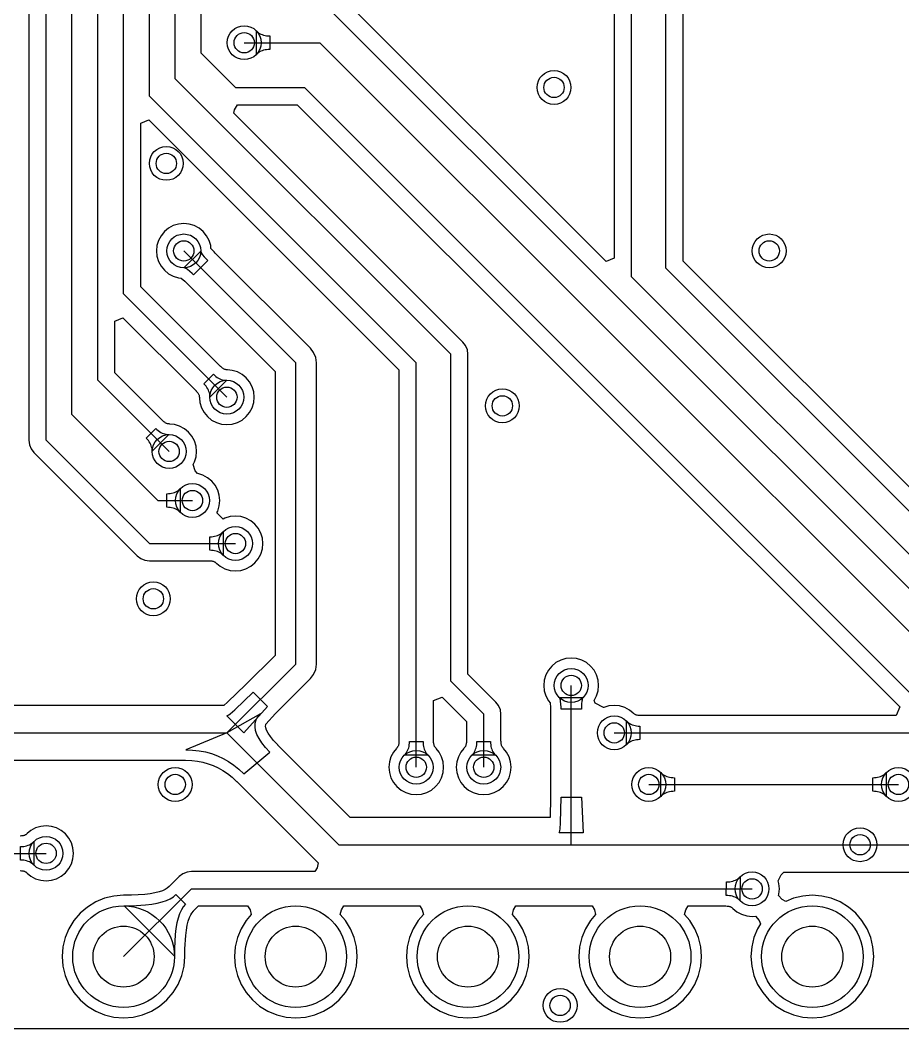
# Model space of a CAD drawing. Extents: x -55.7 to 0, y 0.2 to 22.7.
# Drawn here: x -33.27 to -20.26, y 0.2 to 15.09 of the extents above; entities that cross this region are included whole.
import ezdxf

# ---------------------------------------------------------------- set-up
doc = ezdxf.new("R2010")
doc.units = 0
doc.layers.get('0').update_dxf_attribs({"linetype": 'CONTINUOUS'})
for name, color, linetype in [('BOTTOMLAYER', 5, 'CONTINUOUS'), ('PADHOLELAYER', 156, 'CONTINUOUS'), ('VIAHOLELAYER', 16, 'CONTINUOUS')]:
    doc.layers.add(name, color=color, linetype=linetype)

# ---------------------------------------------------------------- blocks, each defined once
blk = doc.blocks.new('HDR1X16_24')
at = {"layer": 'BOTTOMLAYER'}
for centre in [(12.7, 0), (15.24, 0), (17.78, 0), (20.32, 0), (22.86, 0)]:
    blk.add_circle(centre, 0.75, dxfattribs=at)
at = {"layer": 'PADHOLELAYER'}
for centre in [(12.7, 0), (15.24, 0), (17.78, 0), (20.32, 0), (22.86, 0)]:
    blk.add_circle(centre, 0.45, dxfattribs=at)

msp = doc.modelspace()

# ---------------------------------------------------------------- linework, layer by layer
at = {"layer": 'BOTTOMLAYER'}
for p, q in [((-24.257, 11.303), (-24.257, 17.78)), ((-24.512, 17.393), (-24.512, 11.576)), ((-23.749, 11.43), (-23.749, 17.272)), ((-33.148, 17.018), (-33.148, 8.89)), ((-32.893, 8.89), (-32.893, 17.018)), ((-23.494, 11.535), (-23.494, 16.885)), ((-32.512, 9.271), (-32.512, 16.764)), ((-32.131, 9.779), (-32.131, 16.51)), ((-31.75, 11.049), (-31.75, 16.256)), ((-31.369, 13.97), (-31.369, 16.129)), ((-30.988, 14.224), (-30.988, 16.002)), ((-30.607, 14.605), (-30.607, 15.885)), ((-24.629, 11.527), (-28.776, 15.674)), ((-28.956, 15.494), (-19.304, 5.842)), ((-29.791, 14.582), (-29.791, 14.932)), ((-29.791, 14.932), (-29.776, 14.918)), ((-29.776, 14.918), (-29.76, 14.905)), ((-29.76, 14.905), (-29.742, 14.894)), ((-29.742, 14.894), (-29.724, 14.884)), ((-29.97, 14.757), (-28.854, 14.757)), ((-29.724, 14.884), (-29.704, 14.876)), ((-29.704, 14.876), (-29.684, 14.869)), ((-29.684, 14.869), (-29.662, 14.864)), ((-29.662, 14.864), (-29.639, 14.86)), ((-29.639, 14.86), (-29.616, 14.858)), ((-29.616, 14.858), (-29.591, 14.857)), ((-29.591, 14.857), (-29.591, 14.657)), ((-28.854, 14.757), (-19.558, 5.461)), ((-30.607, 14.605), (-30.099, 14.097)), ((-29.776, 14.597), (-29.791, 14.582)), ((-29.76, 14.609), (-29.776, 14.597)), ((-29.742, 14.621), (-29.76, 14.609)), ((-29.724, 14.63), (-29.742, 14.621)), ((-29.704, 14.639), (-29.724, 14.63)), ((-29.684, 14.645), (-29.704, 14.639)), ((-29.662, 14.651), (-29.684, 14.645)), ((-29.639, 14.654), (-29.662, 14.651)), ((-29.616, 14.657), (-29.639, 14.654)), ((-29.591, 14.657), (-29.616, 14.657)), ((-30.988, 14.224), (-26.924, 10.16)), ((-30.099, 14.097), (-29.083, 14.097)), ((-29.083, 14.097), (-20.066, 5.08)), ((-31.369, 13.97), (-27.432, 10.033)), ((-30.121, 13.717), (-30.113, 13.765)), ((-26.744, 10.34), (-30.121, 13.717)), ((-30.113, 13.765), (-30.067, 13.842)), ((-30.067, 13.842), (-29.188, 13.842)), ((-29.188, 13.842), (-20.3, 4.954)), ((-31.495, 13.57), (-31.378, 13.619)), ((-31.495, 11.154), (-31.495, 13.57)), ((-31.378, 13.619), (-27.687, 9.928)), ((-31.016, 12.058), (-31.086, 12.02)), ((-30.94, 12.081), (-31.016, 12.058)), ((-30.861, 12.088), (-30.94, 12.081)), ((-30.782, 12.081), (-30.861, 12.088)), ((-30.706, 12.058), (-30.782, 12.081)), ((-30.636, 12.02), (-30.706, 12.058)), ((-31.197, 11.909), (-31.235, 11.839)), ((-31.147, 11.97), (-31.197, 11.909)), ((-31.086, 12.02), (-31.147, 11.97)), ((-30.575, 11.97), (-30.636, 12.02)), ((-30.525, 11.909), (-30.575, 11.97)), ((-30.487, 11.839), (-30.525, 11.909)), ((-31.258, 11.763), (-31.265, 11.684)), ((-31.235, 11.839), (-31.258, 11.763)), ((-30.464, 11.763), (-30.487, 11.839)), ((-30.46, 11.722), (-30.464, 11.763)), ((-31.265, 11.684), (-31.258, 11.605)), ((-30.861, 11.684), (-29.21, 10.033)), ((-30.859, 11.434), (-30.611, 11.682)), ((-30.611, 11.682), (-30.61, 11.674)), ((-30.61, 11.674), (-30.607, 11.665)), ((-30.607, 11.665), (-30.602, 11.654)), ((-30.602, 11.654), (-30.595, 11.642)), ((-30.595, 11.642), (-30.585, 11.629)), ((-30.585, 11.629), (-30.56, 11.599)), ((-30.443, 11.701), (-30.46, 11.722)), ((-30.415, 11.67), (-30.443, 11.701)), ((-30.397, 11.651), (-30.415, 11.67)), ((-30.396, 11.65), (-30.397, 11.651)), ((-28.994, 10.249), (-30.396, 11.65)), ((-31.258, 11.605), (-31.235, 11.529)), ((-31.235, 11.529), (-31.197, 11.459)), ((-30.507, 11.543), (-30.72, 11.33)), ((-30.56, 11.599), (-30.527, 11.563)), ((-30.527, 11.563), (-30.507, 11.543)), ((-24.512, 11.576), (-24.629, 11.527)), ((-19.572, 7.613), (-23.494, 11.535)), ((-31.197, 11.459), (-31.147, 11.398)), ((-31.147, 11.398), (-31.086, 11.348)), ((-31.086, 11.348), (-31.016, 11.31)), ((-30.851, 11.433), (-30.859, 11.434)), ((-30.842, 11.43), (-30.851, 11.433)), ((-30.831, 11.425), (-30.842, 11.43)), ((-30.819, 11.418), (-30.831, 11.425)), ((-30.806, 11.408), (-30.819, 11.418)), ((-30.74, 11.35), (-30.806, 11.408)), ((-30.72, 11.33), (-30.74, 11.35)), ((-23.749, 11.43), (-18.923, 6.604)), ((-31.016, 11.31), (-30.94, 11.287)), ((-30.94, 11.287), (-30.9, 11.283)), ((-30.9, 11.283), (-30.845, 11.236)), ((-30.845, 11.236), (-30.828, 11.22)), ((-30.828, 11.22), (-30.827, 11.219)), ((-30.827, 11.219), (-29.515, 9.907)), ((-24.257, 11.303), (-19.177, 6.223)), ((-31.75, 11.049), (-30.226, 9.525)), ((-30.32, 9.979), (-31.495, 11.154)), ((-31.876, 10.649), (-31.759, 10.698)), ((-31.876, 9.884), (-31.876, 10.649)), ((-31.759, 10.698), (-30.68, 9.619)), ((-26.704, 10.287), (-26.744, 10.34)), ((-26.678, 10.226), (-26.704, 10.287)), ((-28.946, 10.186), (-28.994, 10.249)), ((-28.915, 10.112), (-28.946, 10.186)), ((-26.924, 5.334), (-26.924, 10.16)), ((-26.669, 10.16), (-26.678, 10.226)), ((-26.669, 5.439), (-26.669, 10.16)), ((-30.317, 9.977), (-30.32, 9.979)), ((-30.302, 9.963), (-30.317, 9.977)), ((-29.21, 5.588), (-29.21, 10.033)), ((-28.905, 10.033), (-28.915, 10.112)), ((-28.905, 5.588), (-28.905, 10.033)), ((-27.432, 4.064), (-27.432, 10.033)), ((-31.171, 9.179), (-31.876, 9.884)), ((-30.565, 9.722), (-30.423, 9.864)), ((-30.423, 9.864), (-30.405, 9.847)), ((-30.405, 9.847), (-30.387, 9.831)), ((-30.387, 9.831), (-30.368, 9.818)), ((-30.292, 9.955), (-30.302, 9.963)), ((-30.282, 9.948), (-30.292, 9.955)), ((-30.273, 9.942), (-30.282, 9.948)), ((-30.265, 9.938), (-30.273, 9.942)), ((-30.258, 9.935), (-30.265, 9.938)), ((-30.251, 9.933), (-30.258, 9.935)), ((-30.244, 9.932), (-30.251, 9.933)), ((-30.237, 9.931), (-30.244, 9.932)), ((-30.223, 9.93), (-30.237, 9.931)), ((-30.214, 9.928), (-30.223, 9.93)), ((-30.147, 9.922), (-30.214, 9.928)), ((-30.071, 9.899), (-30.147, 9.922)), ((-30.001, 9.861), (-30.071, 9.899)), ((-29.94, 9.811), (-30.001, 9.861)), ((-29.515, 9.907), (-29.515, 5.714)), ((-27.687, 9.928), (-27.687, 4.451)), ((-32.131, 9.779), (-31.077, 8.725)), ((-30.548, 9.704), (-30.565, 9.722)), ((-30.532, 9.686), (-30.548, 9.704)), ((-30.519, 9.667), (-30.532, 9.686)), ((-30.228, 9.775), (-30.476, 9.527)), ((-30.368, 9.818), (-30.349, 9.806)), ((-30.349, 9.806), (-30.33, 9.797)), ((-30.33, 9.797), (-30.31, 9.789)), ((-30.31, 9.789), (-30.29, 9.783)), ((-30.29, 9.783), (-30.27, 9.778)), ((-30.27, 9.778), (-30.249, 9.776)), ((-30.249, 9.776), (-30.228, 9.775)), ((-29.89, 9.75), (-29.94, 9.811)), ((-29.852, 9.68), (-29.89, 9.75)), ((-29.829, 9.604), (-29.852, 9.68)), ((-30.68, 9.619), (-30.678, 9.616)), ((-30.678, 9.616), (-30.664, 9.601)), ((-30.664, 9.601), (-30.656, 9.591)), ((-30.656, 9.591), (-30.649, 9.581)), ((-30.649, 9.581), (-30.643, 9.572)), ((-30.643, 9.572), (-30.639, 9.564)), ((-30.639, 9.564), (-30.636, 9.557)), ((-30.636, 9.557), (-30.634, 9.55)), ((-30.634, 9.55), (-30.633, 9.543)), ((-30.633, 9.543), (-30.632, 9.536)), ((-30.632, 9.536), (-30.631, 9.522)), ((-30.507, 9.648), (-30.519, 9.667)), ((-30.498, 9.629), (-30.507, 9.648)), ((-30.49, 9.609), (-30.498, 9.629)), ((-30.484, 9.589), (-30.49, 9.609)), ((-30.479, 9.569), (-30.484, 9.589)), ((-30.477, 9.548), (-30.479, 9.569)), ((-30.476, 9.527), (-30.477, 9.548)), ((-29.822, 9.525), (-29.829, 9.604)), ((-30.631, 9.522), (-30.629, 9.513)), ((-30.629, 9.513), (-30.623, 9.446)), ((-30.623, 9.446), (-30.6, 9.37)), ((-29.852, 9.37), (-29.829, 9.446)), ((-29.829, 9.446), (-29.822, 9.525)), ((-32.512, 9.271), (-31.242, 8.001)), ((-30.6, 9.37), (-30.562, 9.3)), ((-30.562, 9.3), (-30.512, 9.239)), ((-30.512, 9.239), (-30.451, 9.189)), ((-30.001, 9.189), (-29.94, 9.239)), ((-29.94, 9.239), (-29.89, 9.3)), ((-29.89, 9.3), (-29.852, 9.37)), ((-31.168, 9.177), (-31.171, 9.179)), ((-31.154, 9.164), (-31.168, 9.177)), ((-31.143, 9.155), (-31.154, 9.164)), ((-31.134, 9.148), (-31.143, 9.155)), ((-31.125, 9.143), (-31.134, 9.148)), ((-31.117, 9.138), (-31.125, 9.143)), ((-31.109, 9.135), (-31.117, 9.138)), ((-31.102, 9.133), (-31.109, 9.135)), ((-31.095, 9.132), (-31.102, 9.133)), ((-31.089, 9.131), (-31.095, 9.132)), ((-31.075, 9.131), (-31.089, 9.131)), ((-31.066, 9.128), (-31.075, 9.131)), ((-30.998, 9.122), (-31.066, 9.128)), ((-30.923, 9.099), (-30.998, 9.122)), ((-30.853, 9.061), (-30.923, 9.099)), ((-30.451, 9.189), (-30.381, 9.151)), ((-30.381, 9.151), (-30.305, 9.128)), ((-30.305, 9.128), (-30.226, 9.121)), ((-30.226, 9.121), (-30.147, 9.128)), ((-30.147, 9.128), (-30.071, 9.151)), ((-30.071, 9.151), (-30.001, 9.189)), ((-31.416, 8.923), (-31.275, 9.064)), ((-31.08, 8.975), (-31.327, 8.728)), ((-31.275, 9.064), (-31.257, 9.047)), ((-31.257, 9.047), (-31.238, 9.032)), ((-31.238, 9.032), (-31.219, 9.018)), ((-31.219, 9.018), (-31.2, 9.007)), ((-31.2, 9.007), (-31.181, 8.997)), ((-31.181, 8.997), (-31.161, 8.989)), ((-31.161, 8.989), (-31.141, 8.983)), ((-31.141, 8.983), (-31.121, 8.978)), ((-31.121, 8.978), (-31.101, 8.976)), ((-31.101, 8.976), (-31.08, 8.975)), ((-30.791, 9.011), (-30.853, 9.061)), ((-30.741, 8.95), (-30.791, 9.011)), ((-30.704, 8.88), (-30.741, 8.95)), ((-33.148, 8.89), (-33.139, 8.824)), ((-33.139, 8.824), (-33.113, 8.763)), ((-32.893, 8.89), (-31.369, 7.366)), ((-31.399, 8.905), (-31.416, 8.923)), ((-31.384, 8.886), (-31.399, 8.905)), ((-31.37, 8.867), (-31.384, 8.886)), ((-31.359, 8.848), (-31.37, 8.867)), ((-31.349, 8.829), (-31.359, 8.848)), ((-31.341, 8.809), (-31.349, 8.829)), ((-31.335, 8.789), (-31.341, 8.809)), ((-31.33, 8.769), (-31.335, 8.789)), ((-30.681, 8.804), (-30.704, 8.88)), ((-30.673, 8.725), (-30.681, 8.804)), ((-33.113, 8.763), (-33.073, 8.71)), ((-33.073, 8.71), (-31.549, 7.186)), ((-31.328, 8.749), (-31.33, 8.769)), ((-31.327, 8.728), (-31.328, 8.749)), ((-30.704, 8.571), (-30.681, 8.646)), ((-30.681, 8.646), (-30.673, 8.725)), ((-30.725, 8.531), (-30.704, 8.571)), ((-30.692, 8.438), (-30.725, 8.531)), ((-30.661, 8.398), (-30.692, 8.438)), ((-30.655, 8.398), (-30.661, 8.398)), ((-30.579, 8.375), (-30.655, 8.398)), ((-30.509, 8.337), (-30.579, 8.375)), ((-30.448, 8.287), (-30.509, 8.337)), ((-30.398, 8.226), (-30.448, 8.287)), ((-30.36, 8.156), (-30.398, 8.226)), ((-31.113, 8.101), (-31.088, 8.102)), ((-31.113, 7.901), (-31.113, 8.101)), ((-31.088, 8.102), (-31.064, 8.104)), ((-31.064, 8.104), (-31.042, 8.108)), ((-31.042, 8.108), (-31.02, 8.113)), ((-31.02, 8.113), (-30.999, 8.12)), ((-30.999, 8.12), (-30.98, 8.128)), ((-30.98, 8.128), (-30.961, 8.138)), ((-30.961, 8.138), (-30.944, 8.149)), ((-30.944, 8.149), (-30.928, 8.162)), ((-30.928, 8.162), (-30.913, 8.176)), ((-30.913, 8.176), (-30.913, 7.826)), ((-30.337, 8.08), (-30.36, 8.156)), ((-30.33, 8.001), (-30.337, 8.08)), ((-31.242, 8.001), (-30.734, 8.001)), ((-31.088, 7.9), (-31.113, 7.901)), ((-31.064, 7.898), (-31.088, 7.9)), ((-31.042, 7.894), (-31.064, 7.898)), ((-31.02, 7.889), (-31.042, 7.894)), ((-30.36, 7.846), (-30.337, 7.922)), ((-30.337, 7.922), (-30.33, 8.001)), ((-30.999, 7.882), (-31.02, 7.889)), ((-30.98, 7.874), (-30.999, 7.882)), ((-30.961, 7.864), (-30.98, 7.874)), ((-30.944, 7.853), (-30.961, 7.864)), ((-30.928, 7.84), (-30.944, 7.853)), ((-30.913, 7.826), (-30.928, 7.84)), ((-30.375, 7.819), (-30.36, 7.846)), ((-30.281, 7.725), (-30.375, 7.819)), ((-30.178, 7.763), (-30.254, 7.74)), ((-30.099, 7.77), (-30.178, 7.763)), ((-30.02, 7.763), (-30.099, 7.77)), ((-29.944, 7.74), (-30.02, 7.763)), ((-30.254, 7.74), (-30.281, 7.725)), ((-29.874, 7.702), (-29.944, 7.74)), ((-29.813, 7.652), (-29.874, 7.702)), ((-29.763, 7.591), (-29.813, 7.652)), ((-30.478, 7.466), (-30.453, 7.467)), ((-30.478, 7.266), (-30.478, 7.466)), ((-30.453, 7.467), (-30.429, 7.469)), ((-30.429, 7.469), (-30.407, 7.473)), ((-30.407, 7.473), (-30.385, 7.478)), ((-30.385, 7.478), (-30.364, 7.485)), ((-30.364, 7.485), (-30.345, 7.493)), ((-30.345, 7.493), (-30.326, 7.503)), ((-30.326, 7.503), (-30.309, 7.514)), ((-30.309, 7.514), (-30.293, 7.527)), ((-30.293, 7.527), (-30.278, 7.541)), ((-30.278, 7.541), (-30.278, 7.191)), ((-29.725, 7.521), (-29.763, 7.591)), ((-29.702, 7.445), (-29.725, 7.521)), ((-29.695, 7.366), (-29.702, 7.445)), ((-31.369, 7.366), (-30.099, 7.366)), ((-29.702, 7.287), (-29.695, 7.366)), ((-31.549, 7.186), (-31.496, 7.146)), ((-31.496, 7.146), (-31.435, 7.12)), ((-30.453, 7.265), (-30.478, 7.266)), ((-30.429, 7.263), (-30.453, 7.265)), ((-30.407, 7.259), (-30.429, 7.263)), ((-30.385, 7.254), (-30.407, 7.259)), ((-30.364, 7.247), (-30.385, 7.254)), ((-30.345, 7.239), (-30.364, 7.247)), ((-30.326, 7.229), (-30.345, 7.239)), ((-30.309, 7.218), (-30.326, 7.229)), ((-30.293, 7.205), (-30.309, 7.218)), ((-30.278, 7.191), (-30.293, 7.205)), ((-29.763, 7.141), (-29.725, 7.211)), ((-29.725, 7.211), (-29.702, 7.287)), ((-31.435, 7.12), (-31.369, 7.111)), ((-31.369, 7.111), (-30.486, 7.111)), ((-30.486, 7.111), (-30.483, 7.111)), ((-30.483, 7.111), (-30.463, 7.11)), ((-30.463, 7.11), (-30.449, 7.109)), ((-30.449, 7.109), (-30.438, 7.107)), ((-30.438, 7.107), (-30.428, 7.104)), ((-30.428, 7.104), (-30.419, 7.102)), ((-30.419, 7.102), (-30.412, 7.098)), ((-30.412, 7.098), (-30.405, 7.095)), ((-30.405, 7.095), (-30.399, 7.091)), ((-30.399, 7.091), (-30.394, 7.087)), ((-30.394, 7.087), (-30.384, 7.078)), ((-30.384, 7.078), (-30.376, 7.073)), ((-30.376, 7.073), (-30.324, 7.03)), ((-30.324, 7.03), (-30.254, 6.992)), ((-29.944, 6.992), (-29.874, 7.03)), ((-29.874, 7.03), (-29.813, 7.08)), ((-29.813, 7.08), (-29.763, 7.141)), ((-30.254, 6.992), (-30.178, 6.969)), ((-30.178, 6.969), (-30.099, 6.962)), ((-30.099, 6.962), (-30.02, 6.969)), ((-30.02, 6.969), (-29.944, 6.992)), ((-29.515, 5.714), (-29.944, 5.286)), ((-25.225, 5.669), (-25.301, 5.646)), ((-25.146, 5.676), (-25.225, 5.669)), ((-25.067, 5.669), (-25.146, 5.676)), ((-24.991, 5.646), (-25.067, 5.669)), ((-30.226, 4.572), (-29.21, 5.588)), ((-28.946, 5.435), (-28.915, 5.509)), ((-28.915, 5.509), (-28.905, 5.588)), ((-25.432, 5.558), (-25.482, 5.497)), ((-25.371, 5.608), (-25.432, 5.558)), ((-25.301, 5.646), (-25.371, 5.608)), ((-24.921, 5.608), (-24.991, 5.646)), ((-24.86, 5.558), (-24.921, 5.608)), ((-24.81, 5.497), (-24.86, 5.558)), ((-29.509, 4.857), (-28.994, 5.372)), ((-28.994, 5.372), (-28.946, 5.435)), ((-28.994, 5.372), (-28.994, 5.372)), ((-26.257, 5.027), (-26.669, 5.439)), ((-25.52, 5.427), (-25.543, 5.351)), ((-25.482, 5.497), (-25.52, 5.427)), ((-24.772, 5.427), (-24.81, 5.497)), ((-24.749, 5.351), (-24.772, 5.427)), ((-29.945, 5.285), (-30.215, 5.025)), ((-29.944, 5.286), (-29.945, 5.285)), ((-26.924, 5.334), (-26.437, 4.847)), ((-25.543, 5.351), (-25.55, 5.272)), ((-25.55, 5.272), (-25.543, 5.193)), ((-25.146, 2.921), (-25.146, 5.272)), ((-24.742, 5.272), (-24.749, 5.351)), ((-24.749, 5.193), (-24.742, 5.272)), ((-30.11, 4.91), (-29.837, 5.173)), ((-30.11, 4.91), (-29.837, 5.173)), ((-29.837, 5.173), (-29.625, 4.961)), ((-29.837, 5.173), (-29.625, 4.961)), ((-27.177, 5.048), (-27.05, 5.1)), ((-27.05, 5.1), (-26.692, 4.742)), ((-25.543, 5.193), (-25.52, 5.117)), ((-25.52, 5.117), (-25.482, 5.047)), ((-25.316, 5.087), (-25.321, 5.093)), ((-25.321, 5.093), (-24.971, 5.093)), ((-25.312, 5.079), (-25.316, 5.087)), ((-25.308, 5.068), (-25.312, 5.079)), ((-25.305, 5.054), (-25.308, 5.068)), ((-24.984, 5.068), (-24.987, 5.054)), ((-24.98, 5.079), (-24.984, 5.068)), ((-24.976, 5.087), (-24.98, 5.079)), ((-24.971, 5.093), (-24.976, 5.087)), ((-24.808, 5.051), (-24.772, 5.117)), ((-24.772, 5.117), (-24.749, 5.193)), ((-30.271, 4.976), (-38.72, 4.976)), ((-30.215, 5.025), (-30.271, 4.976)), ((-29.625, 4.961), (-29.976, 4.572)), ((-29.625, 4.961), (-29.976, 4.572)), ((-27.177, 4.451), (-27.177, 5.048)), ((-26.217, 4.975), (-26.257, 5.027)), ((-26.191, 4.913), (-26.217, 4.975)), ((-26.183, 4.847), (-26.191, 4.913)), ((-25.482, 5.047), (-25.456, 5.016)), ((-25.456, 5.016), (-25.452, 4.944)), ((-25.452, 4.944), (-25.451, 4.921)), ((-25.451, 4.921), (-25.451, 4.919)), ((-25.451, 4.919), (-25.451, 3.625)), ((-25.302, 5.038), (-25.305, 5.054)), ((-25.296, 4.95), (-25.302, 5.038)), ((-25.296, 4.922), (-25.296, 4.95)), ((-24.996, 4.922), (-25.296, 4.922)), ((-24.994, 4.999), (-24.996, 4.95)), ((-24.996, 4.95), (-24.996, 4.922)), ((-24.99, 5.038), (-24.994, 4.999)), ((-24.987, 5.054), (-24.99, 5.038)), ((-24.793, 5.009), (-24.808, 5.051)), ((-24.669, 4.944), (-24.793, 5.009)), ((-24.666, 4.946), (-24.669, 4.944)), ((-24.59, 4.969), (-24.666, 4.946)), ((-24.511, 4.976), (-24.59, 4.969)), ((-24.432, 4.969), (-24.511, 4.976)), ((-24.356, 4.946), (-24.432, 4.969)), ((-24.286, 4.908), (-24.356, 4.946)), ((-20.3, 4.954), (-20.352, 4.827)), ((-29.731, 4.855), (-30.226, 4.572)), ((-30.226, 4.822), (-30.215, 4.826)), ((-30.226, 4.822), (-30.215, 4.826)), ((-29.976, 4.572), (-30.226, 4.822)), ((-29.976, 4.572), (-30.226, 4.822)), ((-30.215, 4.826), (-30.198, 4.836)), ((-30.215, 4.826), (-30.198, 4.836)), ((-30.198, 4.836), (-30.175, 4.854)), ((-30.198, 4.836), (-30.175, 4.854)), ((-30.175, 4.854), (-30.11, 4.91)), ((-30.175, 4.854), (-30.11, 4.91)), ((-29.807, 4.715), (-29.793, 4.764)), ((-29.793, 4.764), (-29.768, 4.811)), ((-29.768, 4.811), (-29.731, 4.855)), ((-29.65, 4.702), (-29.51, 4.857)), ((-29.51, 4.857), (-29.509, 4.857)), ((-26.437, 4.064), (-26.437, 4.847)), ((-26.183, 4.451), (-26.183, 4.847)), ((-24.234, 4.865), (-24.286, 4.908)), ((-24.226, 4.86), (-24.234, 4.865)), ((-24.216, 4.851), (-24.226, 4.86)), ((-24.211, 4.847), (-24.216, 4.851)), ((-24.205, 4.843), (-24.211, 4.847)), ((-24.198, 4.84), (-24.205, 4.843)), ((-24.191, 4.836), (-24.198, 4.84)), ((-24.182, 4.834), (-24.191, 4.836)), ((-24.172, 4.831), (-24.182, 4.834)), ((-24.161, 4.829), (-24.172, 4.831)), ((-24.147, 4.828), (-24.161, 4.829)), ((-24.127, 4.827), (-24.147, 4.828)), ((-24.124, 4.827), (-24.127, 4.827)), ((-20.352, 4.827), (-24.124, 4.827)), ((-29.81, 4.663), (-29.807, 4.715)), ((-29.802, 4.607), (-29.81, 4.663)), ((-29.654, 4.67), (-29.653, 4.689)), ((-29.65, 4.645), (-29.654, 4.67)), ((-29.653, 4.689), (-29.65, 4.702)), ((-29.639, 4.61), (-29.65, 4.645)), ((-26.692, 4.742), (-26.692, 4.451)), ((-24.332, 4.397), (-24.332, 4.747)), ((-24.332, 4.747), (-24.317, 4.733)), ((-24.317, 4.733), (-24.301, 4.72)), ((-24.301, 4.72), (-24.284, 4.709)), ((-24.284, 4.709), (-24.265, 4.699)), ((-24.265, 4.699), (-24.246, 4.691)), ((-24.246, 4.691), (-24.225, 4.684)), ((-24.225, 4.684), (-24.203, 4.679)), ((-24.203, 4.679), (-24.181, 4.675)), ((-24.181, 4.675), (-24.157, 4.673)), ((-24.157, 4.673), (-24.132, 4.672)), ((-24.132, 4.672), (-24.132, 4.472)), ((-39.878, 4.572), (-30.226, 4.572)), ((-30.226, 4.572), (-30.83, 4.322)), ((-30.226, 4.572), (-28.575, 2.921)), ((-29.782, 4.549), (-29.802, 4.607)), ((-29.751, 4.489), (-29.782, 4.549)), ((-29.708, 4.425), (-29.751, 4.489)), ((-29.617, 4.567), (-29.639, 4.61)), ((-29.583, 4.517), (-29.617, 4.567)), ((-29.537, 4.461), (-29.583, 4.517)), ((-24.511, 4.572), (-19.939, 4.572)), ((-24.181, 4.469), (-24.203, 4.465)), ((-24.157, 4.471), (-24.181, 4.469)), ((-24.132, 4.472), (-24.157, 4.471)), ((-30.83, 4.322), (-30.731, 4.318)), ((-30.731, 4.318), (-30.635, 4.308)), ((-29.655, 4.358), (-29.708, 4.425)), ((-29.59, 4.289), (-29.655, 4.358)), ((-29.476, 4.396), (-29.537, 4.461)), ((-29.474, 4.392), (-29.476, 4.396)), ((-29.473, 4.391), (-29.474, 4.392)), ((-29.47, 4.388), (-29.473, 4.391)), ((-29.469, 4.387), (-29.47, 4.388)), ((-28.408, 3.325), (-29.469, 4.387)), ((-27.725, 4.341), (-27.768, 4.289)), ((-27.72, 4.349), (-27.725, 4.341)), ((-27.711, 4.359), (-27.72, 4.349)), ((-27.707, 4.364), (-27.711, 4.359)), ((-27.703, 4.37), (-27.707, 4.364)), ((-27.7, 4.377), (-27.703, 4.37)), ((-27.696, 4.384), (-27.7, 4.377)), ((-27.694, 4.393), (-27.696, 4.384)), ((-27.691, 4.403), (-27.694, 4.393)), ((-27.689, 4.414), (-27.691, 4.403)), ((-27.688, 4.428), (-27.689, 4.414)), ((-27.687, 4.448), (-27.688, 4.428)), ((-27.687, 4.451), (-27.687, 4.448)), ((-27.559, 4.31), (-27.551, 4.329)), ((-27.551, 4.329), (-27.544, 4.35)), ((-27.544, 4.35), (-27.539, 4.372)), ((-27.539, 4.372), (-27.535, 4.394)), ((-27.535, 4.394), (-27.533, 4.418)), ((-27.533, 4.418), (-27.532, 4.443)), ((-27.532, 4.443), (-27.332, 4.443)), ((-27.332, 4.443), (-27.331, 4.418)), ((-27.331, 4.418), (-27.329, 4.394)), ((-27.329, 4.394), (-27.325, 4.372)), ((-27.325, 4.372), (-27.32, 4.35)), ((-27.32, 4.35), (-27.313, 4.329)), ((-27.313, 4.329), (-27.305, 4.31)), ((-27.177, 4.448), (-27.177, 4.451)), ((-27.176, 4.428), (-27.177, 4.448)), ((-27.175, 4.414), (-27.176, 4.428)), ((-27.173, 4.403), (-27.175, 4.414)), ((-27.17, 4.393), (-27.173, 4.403)), ((-27.168, 4.384), (-27.17, 4.393)), ((-27.164, 4.377), (-27.168, 4.384)), ((-27.161, 4.37), (-27.164, 4.377)), ((-27.157, 4.364), (-27.161, 4.37)), ((-27.153, 4.359), (-27.157, 4.364)), ((-27.144, 4.349), (-27.153, 4.359)), ((-27.139, 4.341), (-27.144, 4.349)), ((-27.096, 4.289), (-27.139, 4.341)), ((-26.731, 4.341), (-26.774, 4.289)), ((-26.726, 4.349), (-26.731, 4.341)), ((-26.716, 4.359), (-26.726, 4.349)), ((-26.712, 4.364), (-26.716, 4.359)), ((-26.708, 4.37), (-26.712, 4.364)), ((-26.705, 4.377), (-26.708, 4.37)), ((-26.702, 4.384), (-26.705, 4.377)), ((-26.699, 4.393), (-26.702, 4.384)), ((-26.697, 4.403), (-26.699, 4.393)), ((-26.695, 4.414), (-26.697, 4.403)), ((-26.693, 4.428), (-26.695, 4.414)), ((-26.692, 4.451), (-26.693, 4.448)), ((-26.693, 4.448), (-26.693, 4.428)), ((-26.564, 4.31), (-26.556, 4.329)), ((-26.556, 4.329), (-26.549, 4.35)), ((-26.549, 4.35), (-26.544, 4.372)), ((-26.544, 4.372), (-26.54, 4.394)), ((-26.54, 4.394), (-26.538, 4.418)), ((-26.538, 4.418), (-26.537, 4.443)), ((-26.537, 4.443), (-26.337, 4.443)), ((-26.337, 4.443), (-26.337, 4.418)), ((-26.337, 4.418), (-26.334, 4.394)), ((-26.334, 4.394), (-26.331, 4.372)), ((-26.331, 4.372), (-26.325, 4.35)), ((-26.325, 4.35), (-26.319, 4.329)), ((-26.319, 4.329), (-26.31, 4.31)), ((-26.182, 4.448), (-26.183, 4.451)), ((-26.181, 4.428), (-26.182, 4.448)), ((-26.18, 4.414), (-26.181, 4.428)), ((-26.178, 4.403), (-26.18, 4.414)), ((-26.176, 4.393), (-26.178, 4.403)), ((-26.173, 4.384), (-26.176, 4.393)), ((-26.17, 4.377), (-26.173, 4.384)), ((-26.166, 4.37), (-26.17, 4.377)), ((-26.163, 4.364), (-26.166, 4.37)), ((-26.158, 4.359), (-26.163, 4.364)), ((-26.149, 4.349), (-26.158, 4.359)), ((-26.144, 4.341), (-26.149, 4.349)), ((-26.101, 4.289), (-26.144, 4.341)), ((-24.317, 4.411), (-24.332, 4.397)), ((-24.301, 4.424), (-24.317, 4.411)), ((-24.284, 4.435), (-24.301, 4.424)), ((-24.265, 4.445), (-24.284, 4.435)), ((-24.246, 4.453), (-24.265, 4.445)), ((-24.225, 4.46), (-24.246, 4.453)), ((-24.203, 4.465), (-24.225, 4.46)), ((-30.635, 4.308), (-30.543, 4.29)), ((-30.543, 4.29), (-30.453, 4.265)), ((-30.453, 4.265), (-30.366, 4.234)), ((-30.366, 4.234), (-30.282, 4.195)), ((-30.282, 4.195), (-30.201, 4.149)), ((-29.976, 3.968), (-29.59, 4.289)), ((-27.806, 4.219), (-27.829, 4.143)), ((-27.768, 4.289), (-27.806, 4.219)), ((-27.607, 4.243), (-27.593, 4.258)), ((-27.257, 4.243), (-27.607, 4.243)), ((-27.593, 4.258), (-27.58, 4.274)), ((-27.58, 4.274), (-27.569, 4.291)), ((-27.569, 4.291), (-27.559, 4.31)), ((-27.305, 4.31), (-27.295, 4.291)), ((-27.295, 4.291), (-27.284, 4.274)), ((-27.284, 4.274), (-27.271, 4.258)), ((-27.271, 4.258), (-27.257, 4.243)), ((-27.058, 4.219), (-27.096, 4.289)), ((-27.035, 4.143), (-27.058, 4.219)), ((-26.811, 4.219), (-26.834, 4.143)), ((-26.774, 4.289), (-26.811, 4.219)), ((-26.612, 4.243), (-26.598, 4.258)), ((-26.262, 4.243), (-26.612, 4.243)), ((-26.598, 4.258), (-26.585, 4.274)), ((-26.585, 4.274), (-26.574, 4.291)), ((-26.574, 4.291), (-26.564, 4.31)), ((-26.31, 4.31), (-26.301, 4.291)), ((-26.301, 4.291), (-26.289, 4.274)), ((-26.289, 4.274), (-26.277, 4.258)), ((-26.277, 4.258), (-26.262, 4.243)), ((-26.064, 4.219), (-26.101, 4.289)), ((-26.041, 4.143), (-26.064, 4.219)), ((-39.265, 4.168), (-30.839, 4.168)), ((-30.839, 4.168), (-30.835, 4.167)), ((-30.835, 4.167), (-30.742, 4.163)), ((-30.742, 4.163), (-30.659, 4.154)), ((-30.659, 4.154), (-30.578, 4.139)), ((-30.578, 4.139), (-30.5, 4.117)), ((-30.5, 4.117), (-30.426, 4.09)), ((-30.426, 4.09), (-30.353, 4.056)), ((-30.353, 4.056), (-30.283, 4.017)), ((-30.201, 4.149), (-30.123, 4.096)), ((-30.123, 4.096), (-30.048, 4.036)), ((-30.048, 4.036), (-29.976, 3.968)), ((-27.829, 4.143), (-27.836, 4.064)), ((-27.836, 4.064), (-27.829, 3.985)), ((-27.028, 4.064), (-27.035, 4.143)), ((-27.035, 3.985), (-27.028, 4.064)), ((-26.834, 4.143), (-26.842, 4.064)), ((-26.842, 4.064), (-26.834, 3.985)), ((-26.033, 4.064), (-26.041, 4.143)), ((-26.041, 3.985), (-26.033, 4.064)), ((-30.283, 4.017), (-30.216, 3.971)), ((-30.216, 3.971), (-30.15, 3.918)), ((-30.15, 3.918), (-30.082, 3.855)), ((-27.829, 3.985), (-27.806, 3.909)), ((-27.806, 3.909), (-27.768, 3.839)), ((-27.096, 3.839), (-27.058, 3.909)), ((-27.058, 3.909), (-27.035, 3.985)), ((-26.834, 3.985), (-26.811, 3.909)), ((-26.811, 3.909), (-26.774, 3.839)), ((-26.101, 3.839), (-26.064, 3.909)), ((-26.064, 3.909), (-26.041, 3.985)), ((-23.824, 3.635), (-23.824, 3.985)), ((-23.824, 3.985), (-23.809, 3.971)), ((-23.809, 3.971), (-23.793, 3.958)), ((-23.793, 3.958), (-23.776, 3.947)), ((-23.776, 3.947), (-23.757, 3.937)), ((-23.757, 3.937), (-23.738, 3.929)), ((-23.738, 3.929), (-23.717, 3.922)), ((-23.717, 3.922), (-23.695, 3.917)), ((-23.695, 3.917), (-23.673, 3.913)), ((-23.673, 3.913), (-23.649, 3.911)), ((-23.649, 3.911), (-23.624, 3.91)), ((-23.624, 3.91), (-23.624, 3.71)), ((-20.699, 3.91), (-20.674, 3.911)), ((-20.699, 3.71), (-20.699, 3.91)), ((-20.674, 3.911), (-20.65, 3.913)), ((-20.65, 3.913), (-20.628, 3.917)), ((-20.628, 3.917), (-20.606, 3.922)), ((-20.606, 3.922), (-20.585, 3.929)), ((-20.585, 3.929), (-20.566, 3.937)), ((-20.566, 3.937), (-20.547, 3.947)), ((-20.547, 3.947), (-20.53, 3.958)), ((-20.53, 3.958), (-20.514, 3.971)), ((-20.514, 3.971), (-20.499, 3.985)), ((-20.499, 3.985), (-20.499, 3.635)), ((-30.082, 3.855), (-30.078, 3.853)), ((-30.078, 3.853), (-28.88, 2.654)), ((-27.768, 3.839), (-27.718, 3.778)), ((-27.718, 3.778), (-27.657, 3.728)), ((-27.657, 3.728), (-27.587, 3.69)), ((-27.277, 3.69), (-27.207, 3.728)), ((-27.207, 3.728), (-27.146, 3.778)), ((-27.146, 3.778), (-27.096, 3.839)), ((-26.774, 3.839), (-26.723, 3.778)), ((-26.723, 3.778), (-26.662, 3.728)), ((-26.662, 3.728), (-26.592, 3.69)), ((-26.283, 3.69), (-26.213, 3.728)), ((-26.213, 3.728), (-26.151, 3.778)), ((-26.151, 3.778), (-26.101, 3.839)), ((-24.003, 3.81), (-20.32, 3.81)), ((-27.587, 3.69), (-27.511, 3.667)), ((-27.511, 3.667), (-27.432, 3.66)), ((-27.432, 3.66), (-27.353, 3.667)), ((-27.353, 3.667), (-27.277, 3.69)), ((-26.592, 3.69), (-26.516, 3.667)), ((-26.516, 3.667), (-26.437, 3.66)), ((-26.437, 3.66), (-26.359, 3.667)), ((-26.359, 3.667), (-26.283, 3.69)), ((-25.451, 3.624), (-25.457, 3.325)), ((-25.451, 3.625), (-25.451, 3.624)), ((-25.303, 3.242), (-25.296, 3.621)), ((-25.303, 3.242), (-25.296, 3.621)), ((-25.296, 3.621), (-24.996, 3.621)), ((-25.296, 3.621), (-24.996, 3.621)), ((-24.996, 3.621), (-24.969, 3.098)), ((-24.996, 3.621), (-24.969, 3.098)), ((-23.809, 3.649), (-23.824, 3.635)), ((-23.793, 3.662), (-23.809, 3.649)), ((-23.776, 3.673), (-23.793, 3.662)), ((-23.757, 3.683), (-23.776, 3.673)), ((-23.738, 3.691), (-23.757, 3.683)), ((-23.717, 3.698), (-23.738, 3.691)), ((-23.695, 3.703), (-23.717, 3.698)), ((-23.673, 3.707), (-23.695, 3.703)), ((-23.649, 3.709), (-23.673, 3.707)), ((-23.624, 3.71), (-23.649, 3.709)), ((-20.674, 3.709), (-20.699, 3.71)), ((-20.65, 3.707), (-20.674, 3.709)), ((-20.628, 3.703), (-20.65, 3.707)), ((-20.606, 3.698), (-20.628, 3.703)), ((-20.585, 3.691), (-20.606, 3.698)), ((-20.566, 3.683), (-20.585, 3.691)), ((-20.547, 3.673), (-20.566, 3.683)), ((-20.53, 3.662), (-20.547, 3.673)), ((-20.514, 3.649), (-20.53, 3.662)), ((-20.499, 3.635), (-20.514, 3.649)), ((-25.457, 3.325), (-28.408, 3.325)), ((-33.118, 3.13), (-33.17, 3.087)), ((-33.048, 3.168), (-33.118, 3.13)), ((-32.972, 3.191), (-33.048, 3.168)), ((-32.893, 3.198), (-32.972, 3.191)), ((-32.814, 3.191), (-32.893, 3.198)), ((-32.738, 3.168), (-32.814, 3.191)), ((-32.668, 3.13), (-32.738, 3.168)), ((-32.607, 3.08), (-32.668, 3.13)), ((-25.318, 3.108), (-25.313, 3.127)), ((-25.318, 3.108), (-25.313, 3.127)), ((-25.313, 3.127), (-25.309, 3.156)), ((-25.313, 3.127), (-25.309, 3.156)), ((-25.309, 3.156), (-25.303, 3.242)), ((-25.309, 3.156), (-25.303, 3.242)), ((-33.257, 3.05), (-33.277, 3.049)), ((-33.243, 3.051), (-33.257, 3.05)), ((-33.232, 3.053), (-33.243, 3.051)), ((-33.222, 3.056), (-33.232, 3.053)), ((-33.213, 3.058), (-33.222, 3.056)), ((-33.206, 3.062), (-33.213, 3.058)), ((-33.199, 3.065), (-33.206, 3.062)), ((-33.193, 3.069), (-33.199, 3.065)), ((-33.188, 3.073), (-33.193, 3.069)), ((-33.178, 3.082), (-33.188, 3.073)), ((-33.17, 3.087), (-33.178, 3.082)), ((-32.557, 3.019), (-32.607, 3.08)), ((-32.519, 2.949), (-32.557, 3.019)), ((-25.323, 3.098), (-25.318, 3.108)), ((-25.323, 3.098), (-25.318, 3.108)), ((-24.969, 3.098), (-25.323, 3.098)), ((-24.969, 3.098), (-25.323, 3.098)), ((-33.272, 2.894), (-33.247, 2.895)), ((-33.272, 2.694), (-33.272, 2.894)), ((-33.247, 2.895), (-33.223, 2.897)), ((-33.223, 2.897), (-33.201, 2.901)), ((-33.201, 2.901), (-33.179, 2.906)), ((-33.179, 2.906), (-33.158, 2.913)), ((-33.158, 2.913), (-33.139, 2.921)), ((-33.139, 2.921), (-33.12, 2.931)), ((-33.12, 2.931), (-33.103, 2.942)), ((-33.103, 2.942), (-33.087, 2.955)), ((-33.087, 2.955), (-33.072, 2.969)), ((-33.072, 2.969), (-33.072, 2.619)), ((-32.496, 2.873), (-32.519, 2.949)), ((-32.489, 2.794), (-32.496, 2.873)), ((-28.575, 2.921), (-25.146, 2.921)), ((-25.146, 2.921), (-20.886, 2.921)), ((-20.886, 2.921), (-19.431, 2.921)), ((-37.846, 2.794), (-32.893, 2.794)), ((-33.247, 2.693), (-33.272, 2.694)), ((-33.223, 2.691), (-33.247, 2.693)), ((-33.201, 2.687), (-33.223, 2.691)), ((-33.179, 2.682), (-33.201, 2.687)), ((-33.158, 2.675), (-33.179, 2.682)), ((-32.519, 2.639), (-32.496, 2.715)), ((-32.496, 2.715), (-32.489, 2.794)), ((-33.277, 2.539), (-33.257, 2.538)), ((-33.257, 2.538), (-33.243, 2.537)), ((-33.243, 2.537), (-33.232, 2.535)), ((-33.232, 2.535), (-33.222, 2.532)), ((-33.222, 2.532), (-33.213, 2.53)), ((-33.139, 2.667), (-33.158, 2.675)), ((-33.12, 2.657), (-33.139, 2.667)), ((-33.103, 2.646), (-33.12, 2.657)), ((-33.087, 2.633), (-33.103, 2.646)), ((-33.072, 2.619), (-33.087, 2.633)), ((-32.607, 2.508), (-32.557, 2.569)), ((-32.557, 2.569), (-32.519, 2.639)), ((-28.895, 2.581), (-28.929, 2.527)), ((-28.88, 2.654), (-28.895, 2.581)), ((-33.213, 2.53), (-33.206, 2.526)), ((-33.206, 2.526), (-33.199, 2.523)), ((-33.199, 2.523), (-33.193, 2.519)), ((-33.193, 2.519), (-33.188, 2.515)), ((-33.188, 2.515), (-33.178, 2.506)), ((-33.178, 2.506), (-33.17, 2.501)), ((-33.17, 2.501), (-33.118, 2.458)), ((-33.118, 2.458), (-33.048, 2.42)), ((-33.048, 2.42), (-32.972, 2.397)), ((-32.972, 2.397), (-32.893, 2.39)), ((-32.893, 2.39), (-32.814, 2.397)), ((-32.814, 2.397), (-32.738, 2.42)), ((-32.738, 2.42), (-32.668, 2.458)), ((-32.668, 2.458), (-32.607, 2.508)), ((-30.928, 2.452), (-31.076, 2.304)), ((-30.875, 2.493), (-30.928, 2.452)), ((-30.813, 2.518), (-30.875, 2.493)), ((-30.748, 2.527), (-30.813, 2.518)), ((-28.929, 2.527), (-30.748, 2.527)), ((-22.785, 2.379), (-22.763, 2.384)), ((-22.763, 2.384), (-22.743, 2.391)), ((-22.743, 2.391), (-22.723, 2.399)), ((-22.723, 2.399), (-22.704, 2.409)), ((-22.704, 2.409), (-22.687, 2.42)), ((-22.687, 2.42), (-22.67, 2.432)), ((-22.67, 2.432), (-22.655, 2.446)), ((-22.655, 2.446), (-22.66, 2.096)), ((-22.095, 2.39), (-22.05, 2.479)), ((-22.082, 2.347), (-22.095, 2.39)), ((-22.05, 2.479), (-22.011, 2.517)), ((-22.011, 2.517), (-19.431, 2.517)), ((-31.75, 1.27), (-30.748, 2.272)), ((-31.175, 2.243), (-31.225, 2.225)), ((-31.135, 2.261), (-31.175, 2.243)), ((-31.107, 2.278), (-31.135, 2.261)), ((-31.077, 2.303), (-31.107, 2.278)), ((-31.076, 2.304), (-31.077, 2.303)), ((-30.748, 2.272), (-22.483, 2.272)), ((-22.86, 2.172), (-22.856, 2.372)), ((-22.856, 2.372), (-22.832, 2.373)), ((-22.832, 2.373), (-22.808, 2.375)), ((-22.808, 2.375), (-22.785, 2.379)), ((-22.483, 2.272), (-22.479, 2.269)), ((-22.075, 2.269), (-22.082, 2.347)), ((-22.082, 2.19), (-22.075, 2.269)), ((-32.03, 2.131), (-32.161, 2.077)), ((-31.892, 2.164), (-32.03, 2.131)), ((-31.75, 2.175), (-31.892, 2.164)), ((-31.746, 2.175), (-31.75, 2.175)), ((-31.743, 2.175), (-31.746, 2.175)), ((-31.633, 2.176), (-31.743, 2.175)), ((-31.438, 2.187), (-31.633, 2.176)), ((-31.358, 2.197), (-31.438, 2.187)), ((-31.286, 2.21), (-31.358, 2.197)), ((-31.225, 2.225), (-31.286, 2.21)), ((-31.181, 2.076), (-31.117, 2.098)), ((-31.117, 2.098), (-31.062, 2.123)), ((-31.062, 2.123), (-31.015, 2.152)), ((-31.015, 2.152), (-30.977, 2.185)), ((-30.977, 2.185), (-30.835, 2.043)), ((-22.835, 2.172), (-22.86, 2.172)), ((-22.811, 2.169), (-22.835, 2.172)), ((-22.788, 2.166), (-22.811, 2.169)), ((-22.767, 2.16), (-22.788, 2.166)), ((-22.746, 2.153), (-22.767, 2.16)), ((-22.727, 2.145), (-22.746, 2.153)), ((-22.709, 2.135), (-22.727, 2.145)), ((-22.691, 2.124), (-22.709, 2.135)), ((-22.675, 2.111), (-22.691, 2.124)), ((-22.66, 2.096), (-22.675, 2.111)), ((-22.088, 2.172), (-22.082, 2.19)), ((-22.036, 2.115), (-22.088, 2.172)), ((-21.982, 2.085), (-22.036, 2.115)), ((-21.87, 2.131), (-21.982, 2.085)), ((-21.732, 2.164), (-21.87, 2.131)), ((-21.59, 2.175), (-21.732, 2.164)), ((-21.448, 2.164), (-21.59, 2.175)), ((-21.31, 2.131), (-21.448, 2.164)), ((-21.179, 2.077), (-21.31, 2.131)), ((-32.282, 2.002), (-32.39, 1.91)), ((-32.161, 2.077), (-32.282, 2.002)), ((-31.742, 2.02), (-31.628, 2.021)), ((-31, 1.278), (-31.742, 2.02)), ((-31.628, 2.021), (-31.424, 2.032)), ((-31.424, 2.032), (-31.334, 2.043)), ((-31.334, 2.043), (-31.254, 2.058)), ((-31.254, 2.058), (-31.181, 2.076)), ((-30.897, 1.958), (-30.922, 1.903)), ((-30.868, 2.005), (-30.897, 1.958)), ((-30.835, 2.043), (-30.868, 2.005)), ((-30.742, 1.913), (-30.717, 1.943)), ((-30.717, 1.943), (-30.716, 1.944)), ((-30.716, 1.944), (-30.642, 2.018)), ((-30.642, 2.018), (-29.919, 2.018)), ((-29.919, 2.018), (-29.884, 1.962)), ((-29.884, 1.962), (-29.866, 1.891)), ((-28.554, 1.891), (-28.536, 1.962)), ((-28.536, 1.962), (-28.501, 2.018)), ((-28.501, 2.018), (-27.379, 2.018)), ((-27.379, 2.018), (-27.344, 1.962)), ((-27.344, 1.962), (-27.326, 1.891)), ((-26.014, 1.891), (-25.996, 1.962)), ((-25.996, 1.962), (-25.961, 2.018)), ((-25.961, 2.018), (-24.839, 2.018)), ((-24.839, 2.018), (-24.804, 1.962)), ((-24.804, 1.962), (-24.786, 1.891)), ((-23.474, 1.891), (-23.456, 1.962)), ((-23.456, 1.962), (-23.421, 2.018)), ((-23.421, 2.018), (-22.868, 2.018)), ((-22.868, 2.018), (-22.864, 2.017)), ((-22.864, 2.017), (-22.845, 2.016)), ((-22.845, 2.016), (-22.831, 2.015)), ((-22.831, 2.015), (-22.82, 2.013)), ((-22.82, 2.013), (-22.81, 2.011)), ((-22.81, 2.011), (-22.802, 2.008)), ((-22.802, 2.008), (-22.795, 2.005)), ((-22.795, 2.005), (-22.789, 2.002)), ((-22.789, 2.002), (-22.783, 1.998)), ((-22.783, 1.998), (-22.778, 1.994)), ((-22.778, 1.994), (-22.768, 1.984)), ((-22.768, 1.984), (-22.764, 1.982)), ((-22.764, 1.982), (-22.704, 1.932)), ((-21.058, 2.002), (-21.179, 2.077)), ((-20.95, 1.91), (-21.058, 2.002)), ((-32.482, 1.802), (-32.557, 1.681)), ((-32.39, 1.91), (-32.482, 1.802)), ((-30.944, 1.839), (-30.962, 1.766)), ((-30.922, 1.903), (-30.944, 1.839)), ((-30.81, 1.734), (-30.795, 1.795)), ((-30.795, 1.795), (-30.777, 1.845)), ((-30.777, 1.845), (-30.759, 1.885)), ((-30.759, 1.885), (-30.742, 1.913)), ((-29.942, 1.802), (-30.017, 1.681)), ((-29.866, 1.891), (-29.942, 1.802)), ((-28.478, 1.802), (-28.554, 1.891)), ((-28.403, 1.681), (-28.478, 1.802)), ((-27.402, 1.802), (-27.477, 1.681)), ((-27.326, 1.891), (-27.402, 1.802)), ((-25.938, 1.802), (-26.014, 1.891)), ((-25.863, 1.681), (-25.938, 1.802)), ((-24.862, 1.802), (-24.937, 1.681)), ((-24.786, 1.891), (-24.862, 1.802)), ((-23.398, 1.802), (-23.474, 1.891)), ((-23.323, 1.681), (-23.398, 1.802)), ((-22.704, 1.932), (-22.634, 1.895)), ((-22.634, 1.895), (-22.558, 1.872)), ((-22.558, 1.872), (-22.479, 1.864)), ((-22.479, 1.864), (-22.43, 1.869)), ((-22.43, 1.869), (-22.373, 1.805)), ((-22.373, 1.805), (-22.352, 1.754)), ((-20.858, 1.802), (-20.95, 1.91)), ((-20.783, 1.681), (-20.858, 1.802)), ((-32.557, 1.681), (-32.611, 1.55)), ((-30.977, 1.686), (-30.988, 1.596)), ((-30.962, 1.766), (-30.977, 1.686)), ((-30.833, 1.582), (-30.823, 1.662)), ((-30.823, 1.662), (-30.81, 1.734)), ((-30.017, 1.681), (-30.071, 1.55)), ((-28.349, 1.55), (-28.403, 1.681)), ((-27.477, 1.681), (-27.531, 1.55)), ((-25.809, 1.55), (-25.863, 1.681)), ((-24.937, 1.681), (-24.991, 1.55)), ((-23.269, 1.55), (-23.323, 1.681)), ((-22.397, 1.681), (-22.451, 1.55)), ((-22.352, 1.754), (-22.397, 1.681)), ((-20.729, 1.55), (-20.783, 1.681)), ((-32.611, 1.55), (-32.644, 1.412)), ((-30.988, 1.596), (-30.999, 1.392)), ((-30.844, 1.387), (-30.833, 1.582)), ((-30.071, 1.55), (-30.104, 1.412)), ((-28.316, 1.412), (-28.349, 1.55)), ((-27.531, 1.55), (-27.564, 1.412)), ((-25.776, 1.412), (-25.809, 1.55)), ((-24.991, 1.55), (-25.024, 1.412)), ((-23.236, 1.412), (-23.269, 1.55)), ((-22.451, 1.55), (-22.484, 1.412)), ((-20.696, 1.412), (-20.729, 1.55)), ((-32.644, 1.412), (-32.655, 1.27)), ((-30.999, 1.392), (-31, 1.278)), ((-30.845, 1.277), (-30.844, 1.387)), ((-30.104, 1.412), (-30.115, 1.27)), ((-28.305, 1.27), (-28.316, 1.412)), ((-27.564, 1.412), (-27.575, 1.27)), ((-25.765, 1.27), (-25.776, 1.412)), ((-25.024, 1.412), (-25.035, 1.27)), ((-23.225, 1.27), (-23.236, 1.412)), ((-22.484, 1.412), (-22.495, 1.27)), ((-20.685, 1.27), (-20.696, 1.412)), ((-32.655, 1.27), (-32.644, 1.128)), ((-30.856, 1.128), (-30.845, 1.27)), ((-30.845, 1.274), (-30.845, 1.277)), ((-30.845, 1.27), (-30.845, 1.274)), ((-30.115, 1.27), (-30.104, 1.128)), ((-28.316, 1.128), (-28.305, 1.27)), ((-27.575, 1.27), (-27.564, 1.128)), ((-25.776, 1.128), (-25.765, 1.27)), ((-25.035, 1.27), (-25.024, 1.128)), ((-23.236, 1.128), (-23.225, 1.27)), ((-22.495, 1.27), (-22.484, 1.128)), ((-20.696, 1.128), (-20.685, 1.27)), ((-32.644, 1.128), (-32.611, 0.99)), ((-30.889, 0.99), (-30.856, 1.128)), ((-30.104, 1.128), (-30.071, 0.99)), ((-28.349, 0.99), (-28.316, 1.128)), ((-27.564, 1.128), (-27.531, 0.99)), ((-25.809, 0.99), (-25.776, 1.128)), ((-25.024, 1.128), (-24.991, 0.99)), ((-23.269, 0.99), (-23.236, 1.128)), ((-22.484, 1.128), (-22.451, 0.99)), ((-20.729, 0.99), (-20.696, 1.128)), ((-32.611, 0.99), (-32.557, 0.859)), ((-30.943, 0.859), (-30.889, 0.99)), ((-30.071, 0.99), (-30.017, 0.859)), ((-28.403, 0.859), (-28.349, 0.99)), ((-27.531, 0.99), (-27.477, 0.859)), ((-25.863, 0.859), (-25.809, 0.99)), ((-24.991, 0.99), (-24.937, 0.859)), ((-23.323, 0.859), (-23.269, 0.99)), ((-22.451, 0.99), (-22.397, 0.859)), ((-20.783, 0.859), (-20.729, 0.99)), ((-32.557, 0.859), (-32.482, 0.738)), ((-31.018, 0.738), (-30.943, 0.859)), ((-30.017, 0.859), (-29.942, 0.738)), ((-28.478, 0.738), (-28.403, 0.859)), ((-27.477, 0.859), (-27.402, 0.738)), ((-25.938, 0.738), (-25.863, 0.859)), ((-24.937, 0.859), (-24.862, 0.738)), ((-23.398, 0.738), (-23.323, 0.859)), ((-22.397, 0.859), (-22.322, 0.738)), ((-20.858, 0.738), (-20.783, 0.859)), ((-32.482, 0.738), (-32.39, 0.63)), ((-32.39, 0.63), (-32.282, 0.538)), ((-31.218, 0.538), (-31.11, 0.63)), ((-31.11, 0.63), (-31.018, 0.738)), ((-29.942, 0.738), (-29.85, 0.63)), ((-29.85, 0.63), (-29.742, 0.538)), ((-28.678, 0.538), (-28.57, 0.63)), ((-28.57, 0.63), (-28.478, 0.738)), ((-27.402, 0.738), (-27.31, 0.63)), ((-27.31, 0.63), (-27.202, 0.538)), ((-26.138, 0.538), (-26.03, 0.63)), ((-26.03, 0.63), (-25.938, 0.738)), ((-24.862, 0.738), (-24.77, 0.63)), ((-24.77, 0.63), (-24.662, 0.538)), ((-23.598, 0.538), (-23.49, 0.63)), ((-23.49, 0.63), (-23.398, 0.738)), ((-22.322, 0.738), (-22.23, 0.63)), ((-22.23, 0.63), (-22.122, 0.538)), ((-21.058, 0.538), (-20.95, 0.63)), ((-20.95, 0.63), (-20.858, 0.738)), ((-32.282, 0.538), (-32.161, 0.463)), ((-32.161, 0.463), (-32.03, 0.409)), ((-31.47, 0.409), (-31.339, 0.463)), ((-31.339, 0.463), (-31.218, 0.538)), ((-29.742, 0.538), (-29.621, 0.463)), ((-29.621, 0.463), (-29.49, 0.409)), ((-28.93, 0.409), (-28.799, 0.463)), ((-28.799, 0.463), (-28.678, 0.538)), ((-27.202, 0.538), (-27.081, 0.463)), ((-27.081, 0.463), (-26.95, 0.409)), ((-26.39, 0.409), (-26.259, 0.463)), ((-26.259, 0.463), (-26.138, 0.538)), ((-24.662, 0.538), (-24.541, 0.463)), ((-24.541, 0.463), (-24.41, 0.409)), ((-23.85, 0.409), (-23.719, 0.463)), ((-23.719, 0.463), (-23.598, 0.538)), ((-22.122, 0.538), (-22.001, 0.463)), ((-22.001, 0.463), (-21.87, 0.409)), ((-21.31, 0.409), (-21.179, 0.463)), ((-21.179, 0.463), (-21.058, 0.538)), ((-32.03, 0.409), (-31.892, 0.376)), ((-31.892, 0.376), (-31.75, 0.365)), ((-31.75, 0.365), (-31.608, 0.376)), ((-31.608, 0.376), (-31.47, 0.409)), ((-29.49, 0.409), (-29.352, 0.376)), ((-29.352, 0.376), (-29.21, 0.365)), ((-29.21, 0.365), (-29.068, 0.376)), ((-29.068, 0.376), (-28.93, 0.409)), ((-26.95, 0.409), (-26.812, 0.376)), ((-26.812, 0.376), (-26.67, 0.365)), ((-26.67, 0.365), (-26.528, 0.376)), ((-26.528, 0.376), (-26.39, 0.409)), ((-24.41, 0.409), (-24.272, 0.376)), ((-24.272, 0.376), (-24.13, 0.365)), ((-24.13, 0.365), (-23.988, 0.376)), ((-23.988, 0.376), (-23.85, 0.409)), ((-21.87, 0.409), (-21.732, 0.376)), ((-21.732, 0.376), (-21.59, 0.365)), ((-21.59, 0.365), (-21.448, 0.376)), ((-21.448, 0.376), (-21.31, 0.409)), ((-3.895, 0.204), (-36.464, 0.204))]:
    msp.add_line(p, q, dxfattribs=at)
for centre in [(-29.97, 14.757), (-25.4, 14.097), (-31.119, 12.976), (-30.861, 11.684), (-22.225, 11.684), (-30.226, 9.525), (-26.162, 9.398), (-31.077, 8.725), (-30.734, 8.001), (-30.099, 7.366), (-31.31, 6.55), (-25.146, 5.272), (-24.511, 4.572), (-27.432, 4.064), (-26.437, 4.064), (-30.988, 3.81), (-24.003, 3.81), (-20.32, 3.81), (-20.886, 2.921), (-32.893, 2.794), (-22.479, 2.269), (-25.31, 0.55)]:
    msp.add_circle(centre, 0.25, dxfattribs=at)
at = {"layer": 'VIAHOLELAYER'}
for centre in [(-29.97, 14.757), (-25.4, 14.097), (-31.119, 12.976), (-30.861, 11.684), (-22.225, 11.684), (-30.226, 9.525), (-26.162, 9.398), (-31.077, 8.725), (-30.734, 8.001), (-30.099, 7.366), (-31.31, 6.55), (-25.146, 5.272), (-24.511, 4.572), (-27.432, 4.064), (-26.437, 4.064), (-30.988, 3.81), (-24.003, 3.81), (-20.32, 3.81), (-20.886, 2.921), (-32.893, 2.794), (-22.479, 2.269), (-25.31, 0.55)]:
    msp.add_circle(centre, 0.15, dxfattribs=at)

# ---------------------------------------------------------------- block references
at = {"rotation": 360}
msp.add_blockref('HDR1X16_24', (-44.45, 1.27), dxfattribs=at)

doc.saveas('drawing.dxf')
